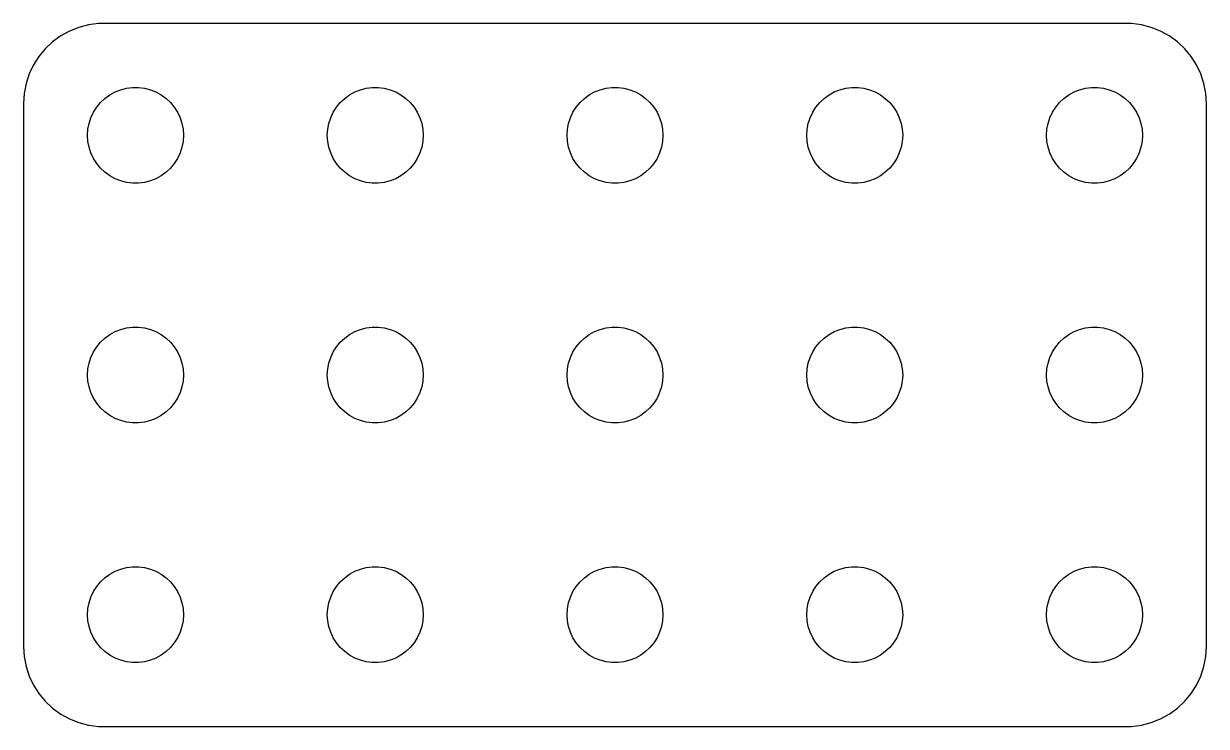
# Model space of a CAD drawing. Header units: metres. Extents: x -37 to 37, y 248 to 508.
# Drawn here: x -37 to 37, y 248 to 292 of the extents above; entities that cross this region are included whole.
import ezdxf

# ---------------------------------------------------------------- set-up
doc = ezdxf.new("R2010")
doc.units = ezdxf.units.M

msp = doc.modelspace()

# ---------------------------------------------------------------- linework, layer by layer
for p, q in [((-33.5451, 291.755), (-34.1289, 291.524)), ((-32.9369, 291.911), (-33.5451, 291.755)), ((-32.3139, 291.99), (-32.9369, 291.911)), ((32.3139, 291.99), (-32.3139, 291.99)), ((32.9369, 291.911), (32.3139, 291.99)), ((33.5451, 291.755), (32.9369, 291.911)), ((34.1289, 291.524), (33.5451, 291.755)), ((-35.1871, 290.853), (-35.6448, 290.423)), ((-34.6791, 291.222), (-35.1871, 290.853)), ((-34.1289, 291.524), (-34.6791, 291.222)), ((34.6791, 291.222), (34.1289, 291.524)), ((35.1871, 290.853), (34.6791, 291.222)), ((35.6448, 290.423), (35.1871, 290.853)), ((-35.6448, 290.423), (-36.0451, 289.939)), ((36.0451, 289.939), (35.6448, 290.423)), ((-36.3815, 289.409), (-36.6489, 288.841)), ((-36.0451, 289.939), (-36.3815, 289.409)), ((36.3815, 289.409), (36.0451, 289.939)), ((36.6489, 288.841), (36.3815, 289.409)), ((-36.6489, 288.841), (-36.8429, 288.243)), ((36.8429, 288.243), (36.6489, 288.841)), ((-36.8429, 288.243), (-36.9606, 287.627)), ((-30.927, 287.853), (-30.5621, 287.947)), ((-30.5621, 287.947), (-30.1884, 287.994)), ((-30.1884, 287.994), (-29.8116, 287.994)), ((-29.8116, 287.994), (-29.4379, 287.947)), ((-29.4379, 287.947), (-29.0729, 287.853)), ((-15.927, 287.853), (-15.5621, 287.947)), ((-15.5621, 287.947), (-15.1884, 287.994)), ((-15.1884, 287.994), (-14.8116, 287.994)), ((-14.8116, 287.994), (-14.4379, 287.947)), ((-14.4379, 287.947), (-14.0729, 287.853)), ((-0.92705, 287.853), (-0.56213, 287.947)), ((-0.56213, 287.947), (-0.18837, 287.994)), ((-0.18837, 287.994), (0.18837, 287.994)), ((0.18837, 287.994), (0.56213, 287.947)), ((0.56213, 287.947), (0.92705, 287.853)), ((14.0729, 287.853), (14.4379, 287.947)), ((14.4379, 287.947), (14.8116, 287.994)), ((14.8116, 287.994), (15.1884, 287.994)), ((15.1884, 287.994), (15.5621, 287.947)), ((15.5621, 287.947), (15.927, 287.853)), ((29.0729, 287.853), (29.4379, 287.947)), ((29.4379, 287.947), (29.8116, 287.994)), ((29.8116, 287.994), (30.1884, 287.994)), ((30.1884, 287.994), (30.5621, 287.947)), ((30.5621, 287.947), (30.927, 287.853)), ((36.9606, 287.627), (36.8429, 288.243)), ((-36.9606, 287.627), (-37, 287)), ((-32.1869, 287.054), (-31.9123, 287.312)), ((-31.9123, 287.312), (-31.6075, 287.533)), ((-31.6075, 287.533), (-31.2773, 287.714)), ((-31.2773, 287.714), (-30.927, 287.853)), ((-29.0729, 287.853), (-28.7227, 287.714)), ((-28.7227, 287.714), (-28.3925, 287.533)), ((-28.3925, 287.533), (-28.0877, 287.312)), ((-28.0877, 287.312), (-27.8131, 287.054)), ((-17.1869, 287.054), (-16.9123, 287.312)), ((-16.9123, 287.312), (-16.6075, 287.533)), ((-16.6075, 287.533), (-16.2773, 287.714)), ((-16.2773, 287.714), (-15.927, 287.853)), ((-14.0729, 287.853), (-13.7227, 287.714)), ((-13.7227, 287.714), (-13.3925, 287.533)), ((-13.3925, 287.533), (-13.0877, 287.312)), ((-13.0877, 287.312), (-12.8131, 287.054)), ((-2.1869, 287.054), (-1.91226, 287.312)), ((-1.91226, 287.312), (-1.60747, 287.533)), ((-1.60747, 287.533), (-1.27733, 287.714)), ((-1.27733, 287.714), (-0.92705, 287.853)), ((0.92705, 287.853), (1.27733, 287.714)), ((1.27733, 287.714), (1.60747, 287.533)), ((1.60747, 287.533), (1.91226, 287.312)), ((1.91226, 287.312), (2.1869, 287.054)), ((12.8131, 287.054), (13.0877, 287.312)), ((13.0877, 287.312), (13.3925, 287.533)), ((13.3925, 287.533), (13.7227, 287.714)), ((13.7227, 287.714), (14.0729, 287.853)), ((15.927, 287.853), (16.2773, 287.714)), ((16.2773, 287.714), (16.6075, 287.533)), ((16.6075, 287.533), (16.9123, 287.312)), ((16.9123, 287.312), (17.1869, 287.054)), ((27.8131, 287.054), (28.0877, 287.312)), ((28.0877, 287.312), (28.3925, 287.533)), ((28.3925, 287.533), (28.7227, 287.714)), ((28.7227, 287.714), (29.0729, 287.853)), ((30.927, 287.853), (31.2773, 287.714)), ((31.2773, 287.714), (31.6075, 287.533)), ((31.6075, 287.533), (31.9123, 287.312)), ((31.9123, 287.312), (32.1869, 287.054)), ((37, 287), (36.9606, 287.627)), ((-37, 287), (-37, 253)), ((-32.7893, 286.104), (-32.6289, 286.445)), ((-32.6289, 286.445), (-32.427, 286.763)), ((-32.427, 286.763), (-32.1869, 287.054)), ((-27.8131, 287.054), (-27.5729, 286.763)), ((-27.5729, 286.763), (-27.3711, 286.445)), ((-27.3711, 286.445), (-27.2107, 286.104)), ((-17.7893, 286.104), (-17.6289, 286.445)), ((-17.6289, 286.445), (-17.427, 286.763)), ((-17.427, 286.763), (-17.1869, 287.054)), ((-12.8131, 287.054), (-12.5729, 286.763)), ((-12.5729, 286.763), (-12.3711, 286.445)), ((-12.3711, 286.445), (-12.2107, 286.104)), ((-2.78932, 286.104), (-2.62891, 286.445)), ((-2.62891, 286.445), (-2.42705, 286.763)), ((-2.42705, 286.763), (-2.1869, 287.054)), ((2.1869, 287.054), (2.42705, 286.763)), ((2.42705, 286.763), (2.62891, 286.445)), ((2.62891, 286.445), (2.78932, 286.104)), ((12.2107, 286.104), (12.3711, 286.445)), ((12.3711, 286.445), (12.5729, 286.763)), ((12.5729, 286.763), (12.8131, 287.054)), ((17.1869, 287.054), (17.427, 286.763)), ((17.427, 286.763), (17.6289, 286.445)), ((17.6289, 286.445), (17.7893, 286.104)), ((27.2107, 286.104), (27.3711, 286.445)), ((27.3711, 286.445), (27.5729, 286.763)), ((27.5729, 286.763), (27.8131, 287.054)), ((32.1869, 287.054), (32.427, 286.763)), ((32.427, 286.763), (32.6289, 286.445)), ((32.6289, 286.445), (32.7893, 286.104)), ((37, 253), (37, 287)), ((-32.9763, 285.376), (-32.9057, 285.746)), ((-32.9057, 285.746), (-32.7893, 286.104)), ((-27.2107, 286.104), (-27.0942, 285.746)), ((-27.0942, 285.746), (-27.0237, 285.376)), ((-17.9763, 285.376), (-17.9057, 285.746)), ((-17.9057, 285.746), (-17.7893, 286.104)), ((-12.2107, 286.104), (-12.0942, 285.746)), ((-12.0942, 285.746), (-12.0237, 285.376)), ((-2.97633, 285.376), (-2.90575, 285.746)), ((-2.90575, 285.746), (-2.78932, 286.104)), ((2.78932, 286.104), (2.90575, 285.746)), ((2.90575, 285.746), (2.97633, 285.376)), ((12.0237, 285.376), (12.0942, 285.746)), ((12.0942, 285.746), (12.2107, 286.104)), ((17.7893, 286.104), (17.9057, 285.746)), ((17.9057, 285.746), (17.9763, 285.376)), ((27.0237, 285.376), (27.0942, 285.746)), ((27.0942, 285.746), (27.2107, 286.104)), ((32.7893, 286.104), (32.9057, 285.746)), ((32.9057, 285.746), (32.9763, 285.376)), ((-33, 285), (-32.9763, 285.376)), ((-32.9763, 284.624), (-33, 285)), ((-27.0237, 285.376), (-27, 285)), ((-27, 285), (-27.0237, 284.624)), ((-18, 285), (-17.9763, 285.376)), ((-17.9763, 284.624), (-18, 285)), ((-12.0237, 285.376), (-12, 285)), ((-12, 285), (-12.0237, 284.624)), ((-3, 285), (-2.97633, 285.376)), ((-2.97633, 284.624), (-3, 285)), ((2.97633, 285.376), (3, 285)), ((3, 285), (2.97633, 284.624)), ((12, 285), (12.0237, 285.376)), ((12.0237, 284.624), (12, 285)), ((17.9763, 285.376), (18, 285)), ((18, 285), (17.9763, 284.624)), ((27, 285), (27.0237, 285.376)), ((27.0237, 284.624), (27, 285)), ((32.9763, 285.376), (33, 285)), ((33, 285), (32.9763, 284.624)), ((-32.9057, 284.254), (-32.9763, 284.624)), ((-32.7893, 283.896), (-32.9057, 284.254)), ((-27.0942, 284.254), (-27.2107, 283.896)), ((-27.0237, 284.624), (-27.0942, 284.254)), ((-17.9057, 284.254), (-17.9763, 284.624)), ((-17.7893, 283.896), (-17.9057, 284.254)), ((-12.0942, 284.254), (-12.2107, 283.896)), ((-12.0237, 284.624), (-12.0942, 284.254)), ((-2.90575, 284.254), (-2.97633, 284.624)), ((-2.78932, 283.896), (-2.90575, 284.254)), ((2.90575, 284.254), (2.78932, 283.896)), ((2.97633, 284.624), (2.90575, 284.254)), ((12.0942, 284.254), (12.0237, 284.624)), ((12.2107, 283.896), (12.0942, 284.254)), ((17.9057, 284.254), (17.7893, 283.896)), ((17.9763, 284.624), (17.9057, 284.254)), ((27.0942, 284.254), (27.0237, 284.624)), ((27.2107, 283.896), (27.0942, 284.254)), ((32.9057, 284.254), (32.7893, 283.896)), ((32.9763, 284.624), (32.9057, 284.254)), ((-32.6289, 283.555), (-32.7893, 283.896)), ((-32.427, 283.237), (-32.6289, 283.555)), ((-27.3711, 283.555), (-27.5729, 283.237)), ((-27.2107, 283.896), (-27.3711, 283.555)), ((-17.6289, 283.555), (-17.7893, 283.896)), ((-17.427, 283.237), (-17.6289, 283.555)), ((-12.3711, 283.555), (-12.5729, 283.237)), ((-12.2107, 283.896), (-12.3711, 283.555)), ((-2.62891, 283.555), (-2.78932, 283.896)), ((-2.42705, 283.237), (-2.62891, 283.555)), ((2.62891, 283.555), (2.42705, 283.237)), ((2.78932, 283.896), (2.62891, 283.555)), ((12.3711, 283.555), (12.2107, 283.896)), ((12.5729, 283.237), (12.3711, 283.555)), ((17.6289, 283.555), (17.427, 283.237)), ((17.7893, 283.896), (17.6289, 283.555)), ((27.3711, 283.555), (27.2107, 283.896)), ((27.5729, 283.237), (27.3711, 283.555)), ((32.6289, 283.555), (32.427, 283.237)), ((32.7893, 283.896), (32.6289, 283.555)), ((-32.1869, 282.946), (-32.427, 283.237)), ((-31.9123, 282.688), (-32.1869, 282.946)), ((-31.6075, 282.467), (-31.9123, 282.688)), ((-28.0877, 282.688), (-28.3925, 282.467)), ((-27.8131, 282.946), (-28.0877, 282.688)), ((-27.5729, 283.237), (-27.8131, 282.946)), ((-17.1869, 282.946), (-17.427, 283.237)), ((-16.9123, 282.688), (-17.1869, 282.946)), ((-16.6075, 282.467), (-16.9123, 282.688)), ((-13.0877, 282.688), (-13.3925, 282.467)), ((-12.8131, 282.946), (-13.0877, 282.688)), ((-12.5729, 283.237), (-12.8131, 282.946)), ((-2.1869, 282.946), (-2.42705, 283.237)), ((-1.91226, 282.688), (-2.1869, 282.946)), ((-1.60747, 282.467), (-1.91226, 282.688)), ((1.91226, 282.688), (1.60747, 282.467)), ((2.1869, 282.946), (1.91226, 282.688)), ((2.42705, 283.237), (2.1869, 282.946)), ((12.8131, 282.946), (12.5729, 283.237)), ((13.0877, 282.688), (12.8131, 282.946)), ((13.3925, 282.467), (13.0877, 282.688)), ((16.9123, 282.688), (16.6075, 282.467)), ((17.1869, 282.946), (16.9123, 282.688)), ((17.427, 283.237), (17.1869, 282.946)), ((27.8131, 282.946), (27.5729, 283.237)), ((28.0877, 282.688), (27.8131, 282.946)), ((28.3925, 282.467), (28.0877, 282.688)), ((31.9123, 282.688), (31.6075, 282.467)), ((32.1869, 282.946), (31.9123, 282.688)), ((32.427, 283.237), (32.1869, 282.946)), ((-31.2773, 282.286), (-31.6075, 282.467)), ((-30.927, 282.147), (-31.2773, 282.286)), ((-30.5621, 282.053), (-30.927, 282.147)), ((-30.1884, 282.006), (-30.5621, 282.053)), ((-29.8116, 282.006), (-30.1884, 282.006)), ((-29.4379, 282.053), (-29.8116, 282.006)), ((-29.0729, 282.147), (-29.4379, 282.053)), ((-28.7227, 282.286), (-29.0729, 282.147)), ((-28.3925, 282.467), (-28.7227, 282.286)), ((-16.2773, 282.286), (-16.6075, 282.467)), ((-15.927, 282.147), (-16.2773, 282.286)), ((-15.5621, 282.053), (-15.927, 282.147)), ((-15.1884, 282.006), (-15.5621, 282.053)), ((-14.8116, 282.006), (-15.1884, 282.006)), ((-14.4379, 282.053), (-14.8116, 282.006)), ((-14.0729, 282.147), (-14.4379, 282.053)), ((-13.7227, 282.286), (-14.0729, 282.147)), ((-13.3925, 282.467), (-13.7227, 282.286)), ((-1.27733, 282.286), (-1.60747, 282.467)), ((-0.92705, 282.147), (-1.27733, 282.286)), ((-0.56213, 282.053), (-0.92705, 282.147)), ((-0.18837, 282.006), (-0.56213, 282.053)), ((0.18837, 282.006), (-0.18837, 282.006)), ((0.56213, 282.053), (0.18837, 282.006)), ((0.92705, 282.147), (0.56213, 282.053)), ((1.27733, 282.286), (0.92705, 282.147)), ((1.60747, 282.467), (1.27733, 282.286)), ((13.7227, 282.286), (13.3925, 282.467)), ((14.0729, 282.147), (13.7227, 282.286)), ((14.4379, 282.053), (14.0729, 282.147)), ((14.8116, 282.006), (14.4379, 282.053)), ((15.1884, 282.006), (14.8116, 282.006)), ((15.5621, 282.053), (15.1884, 282.006)), ((15.927, 282.147), (15.5621, 282.053)), ((16.2773, 282.286), (15.927, 282.147)), ((16.6075, 282.467), (16.2773, 282.286)), ((28.7227, 282.286), (28.3925, 282.467)), ((29.0729, 282.147), (28.7227, 282.286)), ((29.4379, 282.053), (29.0729, 282.147)), ((29.8116, 282.006), (29.4379, 282.053)), ((30.1884, 282.006), (29.8116, 282.006)), ((30.5621, 282.053), (30.1884, 282.006)), ((30.927, 282.147), (30.5621, 282.053)), ((31.2773, 282.286), (30.927, 282.147)), ((31.6075, 282.467), (31.2773, 282.286)), ((-31.9123, 272.312), (-31.6075, 272.533)), ((-31.6075, 272.533), (-31.2773, 272.714)), ((-31.2773, 272.714), (-30.927, 272.853)), ((-30.927, 272.853), (-30.5621, 272.947)), ((-30.5621, 272.947), (-30.1884, 272.994)), ((-30.1884, 272.994), (-29.8116, 272.994)), ((-29.8116, 272.994), (-29.4379, 272.947)), ((-29.4379, 272.947), (-29.0729, 272.853)), ((-29.0729, 272.853), (-28.7227, 272.714)), ((-28.7227, 272.714), (-28.3925, 272.533)), ((-28.3925, 272.533), (-28.0877, 272.312)), ((-16.9123, 272.312), (-16.6075, 272.533)), ((-16.6075, 272.533), (-16.2773, 272.714)), ((-16.2773, 272.714), (-15.927, 272.853)), ((-15.927, 272.853), (-15.5621, 272.947)), ((-15.5621, 272.947), (-15.1884, 272.994)), ((-15.1884, 272.994), (-14.8116, 272.994)), ((-14.8116, 272.994), (-14.4379, 272.947)), ((-14.4379, 272.947), (-14.0729, 272.853)), ((-14.0729, 272.853), (-13.7227, 272.714)), ((-13.7227, 272.714), (-13.3925, 272.533)), ((-13.3925, 272.533), (-13.0877, 272.312)), ((-1.91226, 272.312), (-1.60747, 272.533)), ((-1.60747, 272.533), (-1.27733, 272.714)), ((-1.27733, 272.714), (-0.92705, 272.853)), ((-0.92705, 272.853), (-0.56213, 272.947)), ((-0.56213, 272.947), (-0.18837, 272.994)), ((-0.18837, 272.994), (0.18837, 272.994)), ((0.18837, 272.994), (0.56213, 272.947)), ((0.56213, 272.947), (0.92705, 272.853)), ((0.92705, 272.853), (1.27733, 272.714)), ((1.27733, 272.714), (1.60747, 272.533)), ((1.60747, 272.533), (1.91226, 272.312)), ((13.0877, 272.312), (13.3925, 272.533)), ((13.3925, 272.533), (13.7227, 272.714)), ((13.7227, 272.714), (14.0729, 272.853)), ((14.0729, 272.853), (14.4379, 272.947)), ((14.4379, 272.947), (14.8116, 272.994)), ((14.8116, 272.994), (15.1884, 272.994)), ((15.1884, 272.994), (15.5621, 272.947)), ((15.5621, 272.947), (15.927, 272.853)), ((15.927, 272.853), (16.2773, 272.714)), ((16.2773, 272.714), (16.6075, 272.533)), ((16.6075, 272.533), (16.9123, 272.312)), ((28.0877, 272.312), (28.3925, 272.533)), ((28.3925, 272.533), (28.7227, 272.714)), ((28.7227, 272.714), (29.0729, 272.853)), ((29.0729, 272.853), (29.4379, 272.947)), ((29.4379, 272.947), (29.8116, 272.994)), ((29.8116, 272.994), (30.1884, 272.994)), ((30.1884, 272.994), (30.5621, 272.947)), ((30.5621, 272.947), (30.927, 272.853)), ((30.927, 272.853), (31.2773, 272.714)), ((31.2773, 272.714), (31.6075, 272.533)), ((31.6075, 272.533), (31.9123, 272.312)), ((-32.6289, 271.445), (-32.427, 271.763)), ((-32.427, 271.763), (-32.1869, 272.054)), ((-32.1869, 272.054), (-31.9123, 272.312)), ((-28.0877, 272.312), (-27.8131, 272.054)), ((-27.8131, 272.054), (-27.5729, 271.763)), ((-27.5729, 271.763), (-27.3711, 271.445)), ((-17.6289, 271.445), (-17.427, 271.763)), ((-17.427, 271.763), (-17.1869, 272.054)), ((-17.1869, 272.054), (-16.9123, 272.312)), ((-13.0877, 272.312), (-12.8131, 272.054)), ((-12.8131, 272.054), (-12.5729, 271.763)), ((-12.5729, 271.763), (-12.3711, 271.445)), ((-2.62891, 271.445), (-2.42705, 271.763)), ((-2.42705, 271.763), (-2.1869, 272.054)), ((-2.1869, 272.054), (-1.91226, 272.312)), ((1.91226, 272.312), (2.1869, 272.054)), ((2.1869, 272.054), (2.42705, 271.763)), ((2.42705, 271.763), (2.62891, 271.445)), ((12.3711, 271.445), (12.5729, 271.763)), ((12.5729, 271.763), (12.8131, 272.054)), ((12.8131, 272.054), (13.0877, 272.312)), ((16.9123, 272.312), (17.1869, 272.054)), ((17.1869, 272.054), (17.427, 271.763)), ((17.427, 271.763), (17.6289, 271.445)), ((27.3711, 271.445), (27.5729, 271.763)), ((27.5729, 271.763), (27.8131, 272.054)), ((27.8131, 272.054), (28.0877, 272.312)), ((31.9123, 272.312), (32.1869, 272.054)), ((32.1869, 272.054), (32.427, 271.763)), ((32.427, 271.763), (32.6289, 271.445)), ((-32.9057, 270.746), (-32.7893, 271.104)), ((-32.7893, 271.104), (-32.6289, 271.445)), ((-27.3711, 271.445), (-27.2107, 271.104)), ((-27.2107, 271.104), (-27.0942, 270.746)), ((-17.9057, 270.746), (-17.7893, 271.104)), ((-17.7893, 271.104), (-17.6289, 271.445)), ((-12.3711, 271.445), (-12.2107, 271.104)), ((-12.2107, 271.104), (-12.0942, 270.746)), ((-2.90575, 270.746), (-2.78932, 271.104)), ((-2.78932, 271.104), (-2.62891, 271.445)), ((2.62891, 271.445), (2.78932, 271.104)), ((2.78932, 271.104), (2.90575, 270.746)), ((12.0942, 270.746), (12.2107, 271.104)), ((12.2107, 271.104), (12.3711, 271.445)), ((17.6289, 271.445), (17.7893, 271.104)), ((17.7893, 271.104), (17.9057, 270.746)), ((27.0942, 270.746), (27.2107, 271.104)), ((27.2107, 271.104), (27.3711, 271.445)), ((32.6289, 271.445), (32.7893, 271.104)), ((32.7893, 271.104), (32.9057, 270.746)), ((-33, 270), (-32.9763, 270.376)), ((-32.9763, 270.376), (-32.9057, 270.746)), ((-27.0942, 270.746), (-27.0237, 270.376)), ((-27.0237, 270.376), (-27, 270)), ((-18, 270), (-17.9763, 270.376)), ((-17.9763, 270.376), (-17.9057, 270.746)), ((-12.0942, 270.746), (-12.0237, 270.376)), ((-12.0237, 270.376), (-12, 270)), ((-3, 270), (-2.97633, 270.376)), ((-2.97633, 270.376), (-2.90575, 270.746)), ((2.90575, 270.746), (2.97633, 270.376)), ((2.97633, 270.376), (3, 270)), ((12, 270), (12.0237, 270.376)), ((12.0237, 270.376), (12.0942, 270.746)), ((17.9057, 270.746), (17.9763, 270.376)), ((17.9763, 270.376), (18, 270)), ((27, 270), (27.0237, 270.376)), ((27.0237, 270.376), (27.0942, 270.746)), ((32.9057, 270.746), (32.9763, 270.376)), ((32.9763, 270.376), (33, 270)), ((-32.9763, 269.624), (-33, 270)), ((-32.9057, 269.254), (-32.9763, 269.624)), ((-27.0237, 269.624), (-27.0942, 269.254)), ((-27, 270), (-27.0237, 269.624)), ((-17.9763, 269.624), (-18, 270)), ((-17.9057, 269.254), (-17.9763, 269.624)), ((-12.0237, 269.624), (-12.0942, 269.254)), ((-12, 270), (-12.0237, 269.624)), ((-2.97633, 269.624), (-3, 270)), ((-2.90575, 269.254), (-2.97633, 269.624)), ((2.97633, 269.624), (2.90575, 269.254)), ((3, 270), (2.97633, 269.624)), ((12.0237, 269.624), (12, 270)), ((12.0942, 269.254), (12.0237, 269.624)), ((17.9763, 269.624), (17.9057, 269.254)), ((18, 270), (17.9763, 269.624)), ((27.0237, 269.624), (27, 270)), ((27.0942, 269.254), (27.0237, 269.624)), ((32.9763, 269.624), (32.9057, 269.254)), ((33, 270), (32.9763, 269.624)), ((-32.7893, 268.896), (-32.9057, 269.254)), ((-32.6289, 268.555), (-32.7893, 268.896)), ((-27.2107, 268.896), (-27.3711, 268.555)), ((-27.0942, 269.254), (-27.2107, 268.896)), ((-17.7893, 268.896), (-17.9057, 269.254)), ((-17.6289, 268.555), (-17.7893, 268.896)), ((-12.2107, 268.896), (-12.3711, 268.555)), ((-12.0942, 269.254), (-12.2107, 268.896)), ((-2.78932, 268.896), (-2.90575, 269.254)), ((-2.62891, 268.555), (-2.78932, 268.896)), ((2.78932, 268.896), (2.62891, 268.555)), ((2.90575, 269.254), (2.78932, 268.896)), ((12.2107, 268.896), (12.0942, 269.254)), ((12.3711, 268.555), (12.2107, 268.896)), ((17.7893, 268.896), (17.6289, 268.555)), ((17.9057, 269.254), (17.7893, 268.896)), ((27.2107, 268.896), (27.0942, 269.254)), ((27.3711, 268.555), (27.2107, 268.896)), ((32.7893, 268.896), (32.6289, 268.555)), ((32.9057, 269.254), (32.7893, 268.896)), ((-32.427, 268.237), (-32.6289, 268.555)), ((-32.1869, 267.946), (-32.427, 268.237)), ((-31.9123, 267.688), (-32.1869, 267.946)), ((-27.8131, 267.946), (-28.0877, 267.688)), ((-27.5729, 268.237), (-27.8131, 267.946)), ((-27.3711, 268.555), (-27.5729, 268.237)), ((-17.427, 268.237), (-17.6289, 268.555)), ((-17.1869, 267.946), (-17.427, 268.237)), ((-16.9123, 267.688), (-17.1869, 267.946)), ((-12.8131, 267.946), (-13.0877, 267.688)), ((-12.5729, 268.237), (-12.8131, 267.946)), ((-12.3711, 268.555), (-12.5729, 268.237)), ((-2.42705, 268.237), (-2.62891, 268.555)), ((-2.1869, 267.946), (-2.42705, 268.237)), ((-1.91226, 267.688), (-2.1869, 267.946)), ((2.1869, 267.946), (1.91226, 267.688)), ((2.42705, 268.237), (2.1869, 267.946)), ((2.62891, 268.555), (2.42705, 268.237)), ((12.5729, 268.237), (12.3711, 268.555)), ((12.8131, 267.946), (12.5729, 268.237)), ((13.0877, 267.688), (12.8131, 267.946)), ((17.1869, 267.946), (16.9123, 267.688)), ((17.427, 268.237), (17.1869, 267.946)), ((17.6289, 268.555), (17.427, 268.237)), ((27.5729, 268.237), (27.3711, 268.555)), ((27.8131, 267.946), (27.5729, 268.237)), ((28.0877, 267.688), (27.8131, 267.946)), ((32.1869, 267.946), (31.9123, 267.688)), ((32.427, 268.237), (32.1869, 267.946)), ((32.6289, 268.555), (32.427, 268.237)), ((-31.6075, 267.467), (-31.9123, 267.688)), ((-31.2773, 267.286), (-31.6075, 267.467)), ((-30.927, 267.147), (-31.2773, 267.286)), ((-30.5621, 267.053), (-30.927, 267.147)), ((-29.0729, 267.147), (-29.4379, 267.053)), ((-28.7227, 267.286), (-29.0729, 267.147)), ((-28.3925, 267.467), (-28.7227, 267.286)), ((-28.0877, 267.688), (-28.3925, 267.467)), ((-16.6075, 267.467), (-16.9123, 267.688)), ((-16.2773, 267.286), (-16.6075, 267.467)), ((-15.927, 267.147), (-16.2773, 267.286)), ((-15.5621, 267.053), (-15.927, 267.147)), ((-14.0729, 267.147), (-14.4379, 267.053)), ((-13.7227, 267.286), (-14.0729, 267.147)), ((-13.3925, 267.467), (-13.7227, 267.286)), ((-13.0877, 267.688), (-13.3925, 267.467)), ((-1.60747, 267.467), (-1.91226, 267.688)), ((-1.27733, 267.286), (-1.60747, 267.467)), ((-0.92705, 267.147), (-1.27733, 267.286)), ((-0.56213, 267.053), (-0.92705, 267.147)), ((0.92705, 267.147), (0.56213, 267.053)), ((1.27733, 267.286), (0.92705, 267.147)), ((1.60747, 267.467), (1.27733, 267.286)), ((1.91226, 267.688), (1.60747, 267.467)), ((13.3925, 267.467), (13.0877, 267.688)), ((13.7227, 267.286), (13.3925, 267.467)), ((14.0729, 267.147), (13.7227, 267.286)), ((14.4379, 267.053), (14.0729, 267.147)), ((15.927, 267.147), (15.5621, 267.053)), ((16.2773, 267.286), (15.927, 267.147)), ((16.6075, 267.467), (16.2773, 267.286)), ((16.9123, 267.688), (16.6075, 267.467)), ((28.3925, 267.467), (28.0877, 267.688)), ((28.7227, 267.286), (28.3925, 267.467)), ((29.0729, 267.147), (28.7227, 267.286)), ((29.4379, 267.053), (29.0729, 267.147)), ((30.927, 267.147), (30.5621, 267.053)), ((31.2773, 267.286), (30.927, 267.147)), ((31.6075, 267.467), (31.2773, 267.286)), ((31.9123, 267.688), (31.6075, 267.467)), ((-30.1884, 267.006), (-30.5621, 267.053)), ((-29.8116, 267.006), (-30.1884, 267.006)), ((-29.4379, 267.053), (-29.8116, 267.006)), ((-15.1884, 267.006), (-15.5621, 267.053)), ((-14.8116, 267.006), (-15.1884, 267.006)), ((-14.4379, 267.053), (-14.8116, 267.006)), ((-0.18837, 267.006), (-0.56213, 267.053)), ((0.18837, 267.006), (-0.18837, 267.006)), ((0.56213, 267.053), (0.18837, 267.006)), ((14.8116, 267.006), (14.4379, 267.053)), ((15.1884, 267.006), (14.8116, 267.006)), ((15.5621, 267.053), (15.1884, 267.006)), ((29.8116, 267.006), (29.4379, 267.053)), ((30.1884, 267.006), (29.8116, 267.006)), ((30.5621, 267.053), (30.1884, 267.006)), ((-31.9123, 257.312), (-31.6075, 257.533)), ((-31.6075, 257.533), (-31.2773, 257.714)), ((-31.2773, 257.714), (-30.927, 257.853)), ((-30.927, 257.853), (-30.5621, 257.947)), ((-30.5621, 257.947), (-30.1884, 257.994)), ((-30.1884, 257.994), (-29.8116, 257.994)), ((-29.8116, 257.994), (-29.4379, 257.947)), ((-29.4379, 257.947), (-29.0729, 257.853)), ((-29.0729, 257.853), (-28.7227, 257.714)), ((-28.7227, 257.714), (-28.3925, 257.533)), ((-28.3925, 257.533), (-28.0877, 257.312)), ((-16.9123, 257.312), (-16.6075, 257.533)), ((-16.6075, 257.533), (-16.2773, 257.714)), ((-16.2773, 257.714), (-15.927, 257.853)), ((-15.927, 257.853), (-15.5621, 257.947)), ((-15.5621, 257.947), (-15.1884, 257.994)), ((-15.1884, 257.994), (-14.8116, 257.994)), ((-14.8116, 257.994), (-14.4379, 257.947)), ((-14.4379, 257.947), (-14.0729, 257.853)), ((-14.0729, 257.853), (-13.7227, 257.714)), ((-13.7227, 257.714), (-13.3925, 257.533)), ((-13.3925, 257.533), (-13.0877, 257.312)), ((-1.91226, 257.312), (-1.60747, 257.533)), ((-1.60747, 257.533), (-1.27733, 257.714)), ((-1.27733, 257.714), (-0.92705, 257.853)), ((-0.92705, 257.853), (-0.56213, 257.947)), ((-0.56213, 257.947), (-0.18837, 257.994)), ((-0.18837, 257.994), (0.18837, 257.994)), ((0.18837, 257.994), (0.56213, 257.947)), ((0.56213, 257.947), (0.92705, 257.853)), ((0.92705, 257.853), (1.27733, 257.714)), ((1.27733, 257.714), (1.60747, 257.533)), ((1.60747, 257.533), (1.91226, 257.312)), ((13.0877, 257.312), (13.3925, 257.533)), ((13.3925, 257.533), (13.7227, 257.714)), ((13.7227, 257.714), (14.0729, 257.853)), ((14.0729, 257.853), (14.4379, 257.947)), ((14.4379, 257.947), (14.8116, 257.994)), ((14.8116, 257.994), (15.1884, 257.994)), ((15.1884, 257.994), (15.5621, 257.947)), ((15.5621, 257.947), (15.927, 257.853)), ((15.927, 257.853), (16.2773, 257.714)), ((16.2773, 257.714), (16.6075, 257.533)), ((16.6075, 257.533), (16.9123, 257.312)), ((28.0877, 257.312), (28.3925, 257.533)), ((28.3925, 257.533), (28.7227, 257.714)), ((28.7227, 257.714), (29.0729, 257.853)), ((29.0729, 257.853), (29.4379, 257.947)), ((29.4379, 257.947), (29.8116, 257.994)), ((29.8116, 257.994), (30.1884, 257.994)), ((30.1884, 257.994), (30.5621, 257.947)), ((30.5621, 257.947), (30.927, 257.853)), ((30.927, 257.853), (31.2773, 257.714)), ((31.2773, 257.714), (31.6075, 257.533)), ((31.6075, 257.533), (31.9123, 257.312)), ((-32.427, 256.763), (-32.1869, 257.054)), ((-32.1869, 257.054), (-31.9123, 257.312)), ((-28.0877, 257.312), (-27.8131, 257.054)), ((-27.8131, 257.054), (-27.5729, 256.763)), ((-17.427, 256.763), (-17.1869, 257.054)), ((-17.1869, 257.054), (-16.9123, 257.312)), ((-13.0877, 257.312), (-12.8131, 257.054)), ((-12.8131, 257.054), (-12.5729, 256.763)), ((-2.42705, 256.763), (-2.1869, 257.054)), ((-2.1869, 257.054), (-1.91226, 257.312)), ((1.91226, 257.312), (2.1869, 257.054)), ((2.1869, 257.054), (2.42705, 256.763)), ((12.5729, 256.763), (12.8131, 257.054)), ((12.8131, 257.054), (13.0877, 257.312)), ((16.9123, 257.312), (17.1869, 257.054)), ((17.1869, 257.054), (17.427, 256.763)), ((27.5729, 256.763), (27.8131, 257.054)), ((27.8131, 257.054), (28.0877, 257.312)), ((31.9123, 257.312), (32.1869, 257.054)), ((32.1869, 257.054), (32.427, 256.763)), ((-32.9057, 255.746), (-32.7893, 256.104)), ((-32.7893, 256.104), (-32.6289, 256.445)), ((-32.6289, 256.445), (-32.427, 256.763)), ((-27.5729, 256.763), (-27.3711, 256.445)), ((-27.3711, 256.445), (-27.2107, 256.104)), ((-27.2107, 256.104), (-27.0942, 255.746)), ((-17.9057, 255.746), (-17.7893, 256.104)), ((-17.7893, 256.104), (-17.6289, 256.445)), ((-17.6289, 256.445), (-17.427, 256.763)), ((-12.5729, 256.763), (-12.3711, 256.445)), ((-12.3711, 256.445), (-12.2107, 256.104)), ((-12.2107, 256.104), (-12.0942, 255.746)), ((-2.90575, 255.746), (-2.78932, 256.104)), ((-2.78932, 256.104), (-2.62891, 256.445)), ((-2.62891, 256.445), (-2.42705, 256.763)), ((2.42705, 256.763), (2.62891, 256.445)), ((2.62891, 256.445), (2.78932, 256.104)), ((2.78932, 256.104), (2.90575, 255.746)), ((12.0942, 255.746), (12.2107, 256.104)), ((12.2107, 256.104), (12.3711, 256.445)), ((12.3711, 256.445), (12.5729, 256.763)), ((17.427, 256.763), (17.6289, 256.445)), ((17.6289, 256.445), (17.7893, 256.104)), ((17.7893, 256.104), (17.9057, 255.746)), ((27.0942, 255.746), (27.2107, 256.104)), ((27.2107, 256.104), (27.3711, 256.445)), ((27.3711, 256.445), (27.5729, 256.763)), ((32.427, 256.763), (32.6289, 256.445)), ((32.6289, 256.445), (32.7893, 256.104)), ((32.7893, 256.104), (32.9057, 255.746)), ((-33, 255), (-32.9763, 255.376)), ((-32.9763, 255.376), (-32.9057, 255.746)), ((-27.0942, 255.746), (-27.0237, 255.376)), ((-27.0237, 255.376), (-27, 255)), ((-18, 255), (-17.9763, 255.376)), ((-17.9763, 255.376), (-17.9057, 255.746)), ((-12.0942, 255.746), (-12.0237, 255.376)), ((-12.0237, 255.376), (-12, 255)), ((-3, 255), (-2.97633, 255.376)), ((-2.97633, 255.376), (-2.90575, 255.746)), ((2.90575, 255.746), (2.97633, 255.376)), ((2.97633, 255.376), (3, 255)), ((12, 255), (12.0237, 255.376)), ((12.0237, 255.376), (12.0942, 255.746)), ((17.9057, 255.746), (17.9763, 255.376)), ((17.9763, 255.376), (18, 255)), ((27, 255), (27.0237, 255.376)), ((27.0237, 255.376), (27.0942, 255.746)), ((32.9057, 255.746), (32.9763, 255.376)), ((32.9763, 255.376), (33, 255)), ((-32.9763, 254.624), (-33, 255)), ((-32.9057, 254.254), (-32.9763, 254.624)), ((-27.0237, 254.624), (-27.0942, 254.254)), ((-27, 255), (-27.0237, 254.624)), ((-17.9763, 254.624), (-18, 255)), ((-17.9057, 254.254), (-17.9763, 254.624)), ((-12.0237, 254.624), (-12.0942, 254.254)), ((-12, 255), (-12.0237, 254.624)), ((-2.97633, 254.624), (-3, 255)), ((-2.90575, 254.254), (-2.97633, 254.624)), ((2.97633, 254.624), (2.90575, 254.254)), ((3, 255), (2.97633, 254.624)), ((12.0237, 254.624), (12, 255)), ((12.0942, 254.254), (12.0237, 254.624)), ((17.9763, 254.624), (17.9057, 254.254)), ((18, 255), (17.9763, 254.624)), ((27.0237, 254.624), (27, 255)), ((27.0942, 254.254), (27.0237, 254.624)), ((32.9763, 254.624), (32.9057, 254.254)), ((33, 255), (32.9763, 254.624)), ((-32.7893, 253.896), (-32.9057, 254.254)), ((-32.6289, 253.555), (-32.7893, 253.896)), ((-27.2107, 253.896), (-27.3711, 253.555)), ((-27.0942, 254.254), (-27.2107, 253.896)), ((-17.7893, 253.896), (-17.9057, 254.254)), ((-17.6289, 253.555), (-17.7893, 253.896)), ((-12.2107, 253.896), (-12.3711, 253.555)), ((-12.0942, 254.254), (-12.2107, 253.896)), ((-2.78932, 253.896), (-2.90575, 254.254)), ((-2.62891, 253.555), (-2.78932, 253.896)), ((2.78932, 253.896), (2.62891, 253.555)), ((2.90575, 254.254), (2.78932, 253.896)), ((12.2107, 253.896), (12.0942, 254.254)), ((12.3711, 253.555), (12.2107, 253.896)), ((17.7893, 253.896), (17.6289, 253.555)), ((17.9057, 254.254), (17.7893, 253.896)), ((27.2107, 253.896), (27.0942, 254.254)), ((27.3711, 253.555), (27.2107, 253.896)), ((32.7893, 253.896), (32.6289, 253.555)), ((32.9057, 254.254), (32.7893, 253.896)), ((-32.427, 253.237), (-32.6289, 253.555)), ((-32.1869, 252.946), (-32.427, 253.237)), ((-27.5729, 253.237), (-27.8131, 252.946)), ((-27.3711, 253.555), (-27.5729, 253.237)), ((-17.427, 253.237), (-17.6289, 253.555)), ((-17.1869, 252.946), (-17.427, 253.237)), ((-12.5729, 253.237), (-12.8131, 252.946)), ((-12.3711, 253.555), (-12.5729, 253.237)), ((-2.42705, 253.237), (-2.62891, 253.555)), ((-2.1869, 252.946), (-2.42705, 253.237)), ((2.42705, 253.237), (2.1869, 252.946)), ((2.62891, 253.555), (2.42705, 253.237)), ((12.5729, 253.237), (12.3711, 253.555)), ((12.8131, 252.946), (12.5729, 253.237)), ((17.427, 253.237), (17.1869, 252.946)), ((17.6289, 253.555), (17.427, 253.237)), ((27.5729, 253.237), (27.3711, 253.555)), ((27.8131, 252.946), (27.5729, 253.237)), ((32.427, 253.237), (32.1869, 252.946)), ((32.6289, 253.555), (32.427, 253.237)), ((-37, 253), (-36.9606, 252.373)), ((-36.9606, 252.373), (-36.8429, 251.757)), ((-31.9123, 252.688), (-32.1869, 252.946)), ((-31.6075, 252.467), (-31.9123, 252.688)), ((-31.2773, 252.286), (-31.6075, 252.467)), ((-28.3925, 252.467), (-28.7227, 252.286)), ((-28.0877, 252.688), (-28.3925, 252.467)), ((-27.8131, 252.946), (-28.0877, 252.688)), ((-16.9123, 252.688), (-17.1869, 252.946)), ((-16.6075, 252.467), (-16.9123, 252.688)), ((-16.2773, 252.286), (-16.6075, 252.467)), ((-13.3925, 252.467), (-13.7227, 252.286)), ((-13.0877, 252.688), (-13.3925, 252.467)), ((-12.8131, 252.946), (-13.0877, 252.688)), ((-1.91226, 252.688), (-2.1869, 252.946)), ((-1.60747, 252.467), (-1.91226, 252.688)), ((-1.27733, 252.286), (-1.60747, 252.467)), ((1.60747, 252.467), (1.27733, 252.286)), ((1.91226, 252.688), (1.60747, 252.467)), ((2.1869, 252.946), (1.91226, 252.688)), ((13.0877, 252.688), (12.8131, 252.946)), ((13.3925, 252.467), (13.0877, 252.688)), ((13.7227, 252.286), (13.3925, 252.467)), ((16.6075, 252.467), (16.2773, 252.286)), ((16.9123, 252.688), (16.6075, 252.467)), ((17.1869, 252.946), (16.9123, 252.688)), ((28.0877, 252.688), (27.8131, 252.946)), ((28.3925, 252.467), (28.0877, 252.688)), ((28.7227, 252.286), (28.3925, 252.467)), ((31.6075, 252.467), (31.2773, 252.286)), ((31.9123, 252.688), (31.6075, 252.467)), ((32.1869, 252.946), (31.9123, 252.688)), ((36.8429, 251.757), (36.9606, 252.373)), ((36.9606, 252.373), (37, 253)), ((-36.8429, 251.757), (-36.6489, 251.159)), ((-30.927, 252.147), (-31.2773, 252.286)), ((-30.5621, 252.053), (-30.927, 252.147)), ((-30.1884, 252.006), (-30.5621, 252.053)), ((-29.8116, 252.006), (-30.1884, 252.006)), ((-29.4379, 252.053), (-29.8116, 252.006)), ((-29.0729, 252.147), (-29.4379, 252.053)), ((-28.7227, 252.286), (-29.0729, 252.147)), ((-15.927, 252.147), (-16.2773, 252.286)), ((-15.5621, 252.053), (-15.927, 252.147)), ((-15.1884, 252.006), (-15.5621, 252.053)), ((-14.8116, 252.006), (-15.1884, 252.006)), ((-14.4379, 252.053), (-14.8116, 252.006)), ((-14.0729, 252.147), (-14.4379, 252.053)), ((-13.7227, 252.286), (-14.0729, 252.147)), ((-0.92705, 252.147), (-1.27733, 252.286)), ((-0.56213, 252.053), (-0.92705, 252.147)), ((-0.18837, 252.006), (-0.56213, 252.053)), ((0.18837, 252.006), (-0.18837, 252.006)), ((0.56213, 252.053), (0.18837, 252.006)), ((0.92705, 252.147), (0.56213, 252.053)), ((1.27733, 252.286), (0.92705, 252.147)), ((14.0729, 252.147), (13.7227, 252.286)), ((14.4379, 252.053), (14.0729, 252.147)), ((14.8116, 252.006), (14.4379, 252.053)), ((15.1884, 252.006), (14.8116, 252.006)), ((15.5621, 252.053), (15.1884, 252.006)), ((15.927, 252.147), (15.5621, 252.053)), ((16.2773, 252.286), (15.927, 252.147)), ((29.0729, 252.147), (28.7227, 252.286)), ((29.4379, 252.053), (29.0729, 252.147)), ((29.8116, 252.006), (29.4379, 252.053)), ((30.1884, 252.006), (29.8116, 252.006)), ((30.5621, 252.053), (30.1884, 252.006)), ((30.927, 252.147), (30.5621, 252.053)), ((31.2773, 252.286), (30.927, 252.147)), ((36.6489, 251.159), (36.8429, 251.757)), ((-36.6489, 251.159), (-36.3815, 250.591)), ((36.3815, 250.591), (36.6489, 251.159)), ((-36.3815, 250.591), (-36.0451, 250.061)), ((36.0451, 250.061), (36.3815, 250.591)), ((-36.0451, 250.061), (-35.6448, 249.577)), ((-35.6448, 249.577), (-35.1871, 249.147)), ((35.1871, 249.147), (35.6448, 249.577)), ((35.6448, 249.577), (36.0451, 250.061)), ((-35.1871, 249.147), (-34.6791, 248.778)), ((-34.6791, 248.778), (-34.1289, 248.476)), ((34.1289, 248.476), (34.6791, 248.778)), ((34.6791, 248.778), (35.1871, 249.147)), ((-34.1289, 248.476), (-33.5451, 248.245)), ((-33.5451, 248.245), (-32.9369, 248.089)), ((-32.9369, 248.089), (-32.3139, 248.01)), ((-32.3139, 248.01), (32.3139, 248.01)), ((32.3139, 248.01), (32.9369, 248.089)), ((32.9369, 248.089), (33.5451, 248.245)), ((33.5451, 248.245), (34.1289, 248.476))]:
    msp.add_line(p, q)

doc.saveas('drawing.dxf')
